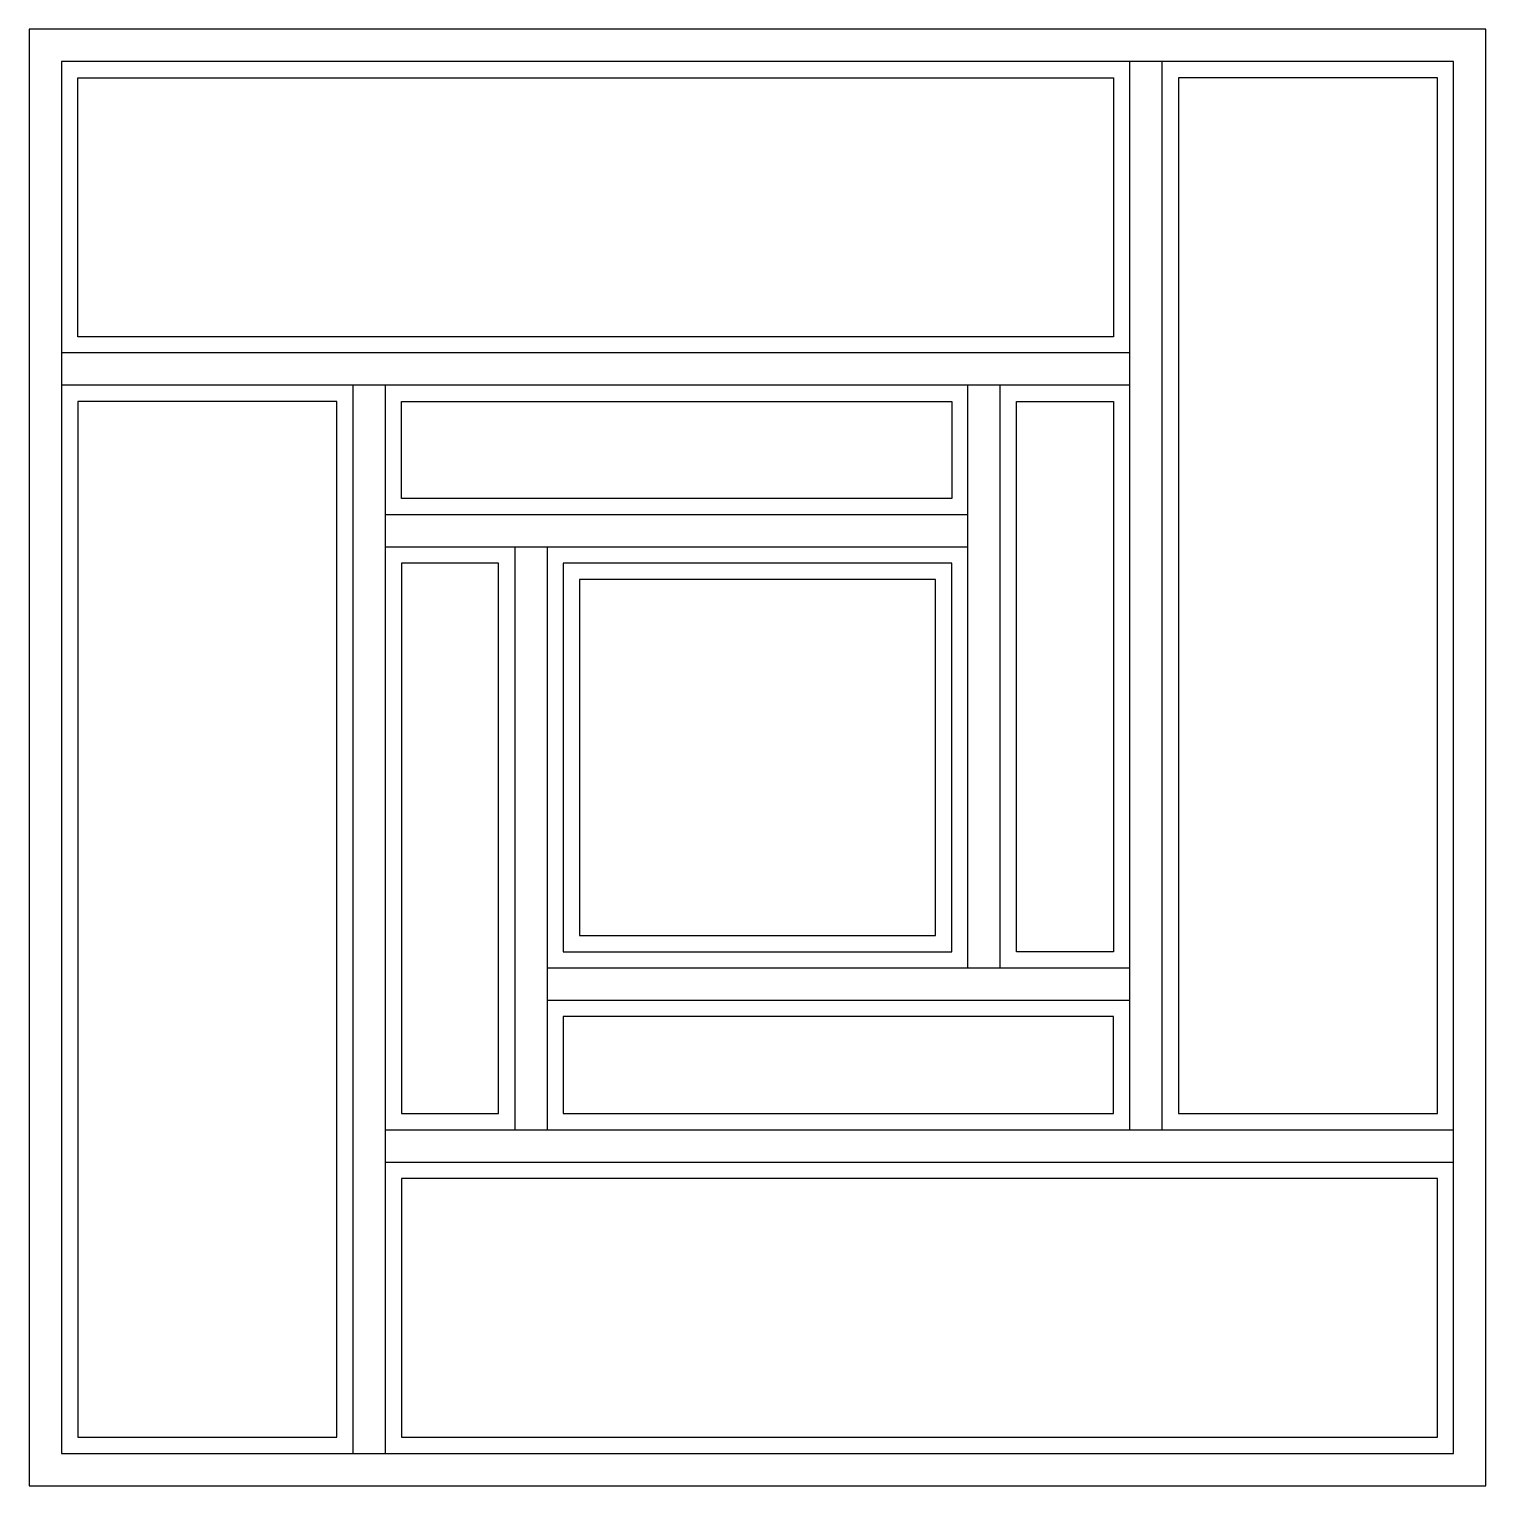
# Model space of a CAD drawing. Extents: x 7575 to 10275, y 10820 to 13520.
import ezdxf

# ---------------------------------------------------------------- set-up
doc = ezdxf.new("R2010")
doc.units = 0
doc.header["$MEASUREMENT"] = 0
for name, color, linetype in [('3', 3, 'CONTINUOUS'), ('4', 4, 'CONTINUOUS'), ('7', 7, 'CONTINUOUS')]:
    doc.layers.add(name, color=color, linetype=linetype)

msp = doc.modelspace()

# ---------------------------------------------------------------- linework, layer by layer
at = {"layer": '3'}
for p, q in [((9614.8, 11480), (9614.8, 13460)), ((9614.8, 12860), (7634.8, 12860)), ((8234.8, 12860), (8234.8, 10880)), ((9314.8, 11780), (9314.8, 12860)), ((9314.8, 12560), (8234.8, 12560)), ((8534.8, 12560), (8534.8, 11480)), ((8534.8, 11780), (9614.8, 11780)), ((8234.8, 11480), (10214.8, 11480))]:
    msp.add_line(p, q, dxfattribs=at)
for points in [[(7664.8, 13430), (9584.8, 13430), (9584.8, 12950), (7664.8, 12950)], [(9704.8, 13430), (9704.8, 11510), (10184.8, 11510), (10184.8, 13430)], [(7664.8, 10910), (8144.8, 10910), (8144.8, 12830), (7664.8, 12830)], [(8264.8, 12830), (9284.8, 12830), (9284.8, 12650), (8264.8, 12650)], [(9584.8, 12830), (9584.8, 11810), (9404.8, 11810), (9404.8, 12830)], [(8444.8, 11510), (8444.8, 12530), (8264.8, 12530), (8264.8, 11510)], [(9584.8, 11690), (8564.8, 11690), (8564.8, 11510), (9584.8, 11510)]]:
    msp.add_lwpolyline(points, close=True, dxfattribs=at)
at = {"layer": '3', "color": 3}
msp.add_lwpolyline([(8594.8, 11840), (9254.8, 11840), (9254.8, 12500), (8594.8, 12500)], close=True, dxfattribs=at)
at = {"layer": '4'}
msp.add_lwpolyline([(7574.8, 10820), (10274.8, 10820), (10274.8, 13520), (7574.8, 13520)], close=True, dxfattribs=at)
at = {"layer": '4', "color": 3}
for points in [[(7634.8, 10880), (10214.8, 10880), (10214.8, 13460), (7634.8, 13460)], [(8264.8, 10910), (10184.8, 10910), (10184.8, 11390), (8264.8, 11390)]]:
    msp.add_lwpolyline(points, close=True, dxfattribs=at)
at = {"layer": '7'}
for p, q in [((9674.8, 11480), (9674.8, 13460)), ((9614.8, 12920), (7634.8, 12920)), ((8174.8, 12860), (8174.8, 10880)), ((9374.8, 11780), (9374.8, 12860)), ((9314.8, 12620), (8234.8, 12620)), ((8474.8, 12560), (8474.8, 11480)), ((8534.8, 11720), (9614.8, 11720)), ((8234.8, 11420), (10214.8, 11420))]:
    msp.add_line(p, q, dxfattribs=at)
at = {"layer": '7', "color": 7}
msp.add_lwpolyline([(8564.8, 11810), (9284.8, 11810), (9284.8, 12530), (8564.8, 12530)], close=True, dxfattribs=at)

doc.saveas('drawing.dxf')
